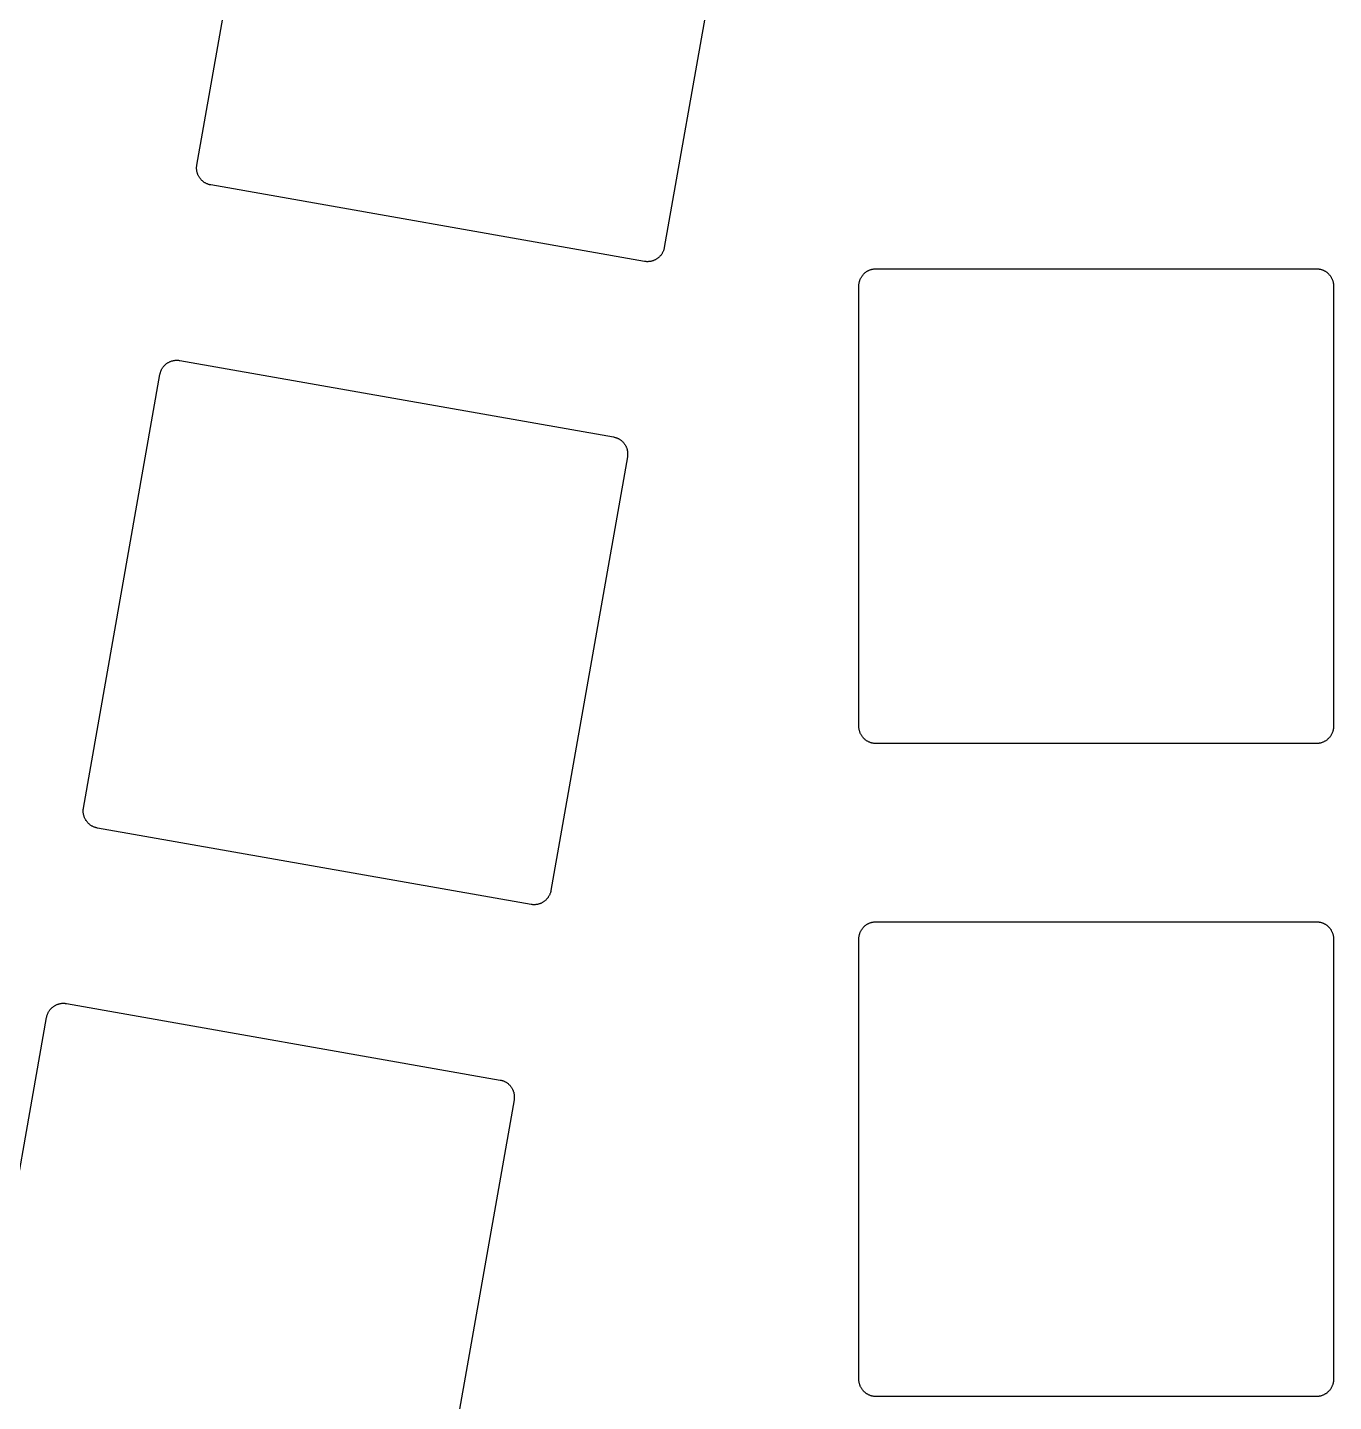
# Model space of a CAD drawing. Extents: x -763 to 762, y 34 to 355.
# Drawn here: x 273.08 to 311.19, y 229.09 to 269.18 of the extents above; entities that cross this region are included whole.
import ezdxf

# ---------------------------------------------------------------- set-up
doc = ezdxf.new("R2010")
doc.units = 0
doc.layers.add('2D_ACR_PLOT$CUT2', color=3, linetype='CONTINUOUS')

msp = doc.modelspace()

# ---------------------------------------------------------------- linework, layer by layer
at = {"layer": '2D_ACR_PLOT$CUT2'}
for p, q in [((278.019, 265.161), (280.25, 277.816)), ((293.89, 275.411), (291.659, 262.756)), ((278.012, 265.093), (278.013, 265.11)), ((278.012, 265.076), (278.012, 265.093)), ((278.012, 265.059), (278.012, 265.076)), ((278.013, 265.042), (278.012, 265.059)), ((278.013, 265.11), (278.014, 265.127)), ((278.014, 265.025), (278.013, 265.042)), ((278.014, 265.127), (278.016, 265.144)), ((278.016, 265.008), (278.014, 265.025)), ((278.016, 265.144), (278.019, 265.161)), ((278.018, 264.991), (278.016, 265.008)), ((278.022, 264.974), (278.018, 264.991)), ((278.025, 264.958), (278.022, 264.974)), ((278.03, 264.941), (278.025, 264.958)), ((278.034, 264.925), (278.03, 264.941)), ((278.04, 264.909), (278.034, 264.925)), ((278.046, 264.893), (278.04, 264.909)), ((278.052, 264.877), (278.046, 264.893)), ((278.059, 264.861), (278.052, 264.877)), ((278.067, 264.846), (278.059, 264.861)), ((278.075, 264.831), (278.067, 264.846)), ((278.083, 264.816), (278.075, 264.831)), ((278.092, 264.802), (278.083, 264.816)), ((278.102, 264.788), (278.092, 264.802)), ((278.112, 264.774), (278.102, 264.788)), ((278.122, 264.76), (278.112, 264.774)), ((278.133, 264.747), (278.122, 264.76)), ((278.145, 264.734), (278.133, 264.747)), ((278.157, 264.722), (278.145, 264.734)), ((278.169, 264.71), (278.157, 264.722)), ((278.181, 264.699), (278.169, 264.71)), ((278.194, 264.688), (278.181, 264.699)), ((278.208, 264.677), (278.194, 264.688)), ((278.222, 264.667), (278.208, 264.677)), ((278.236, 264.657), (278.222, 264.667)), ((278.25, 264.648), (278.236, 264.657)), ((278.265, 264.639), (278.25, 264.648)), ((278.28, 264.631), (278.265, 264.639)), ((278.295, 264.624), (278.28, 264.631)), ((278.311, 264.616), (278.295, 264.624)), ((278.326, 264.61), (278.311, 264.616)), ((278.342, 264.604), (278.326, 264.61)), ((278.358, 264.598), (278.342, 264.604)), ((278.375, 264.593), (278.358, 264.598)), ((278.391, 264.589), (278.375, 264.593)), ((278.408, 264.585), (278.391, 264.589)), ((278.425, 264.582), (278.408, 264.585)), ((291.079, 262.351), (278.425, 264.582)), ((291.592, 262.582), (291.583, 262.567)), ((291.601, 262.596), (291.592, 262.582)), ((291.609, 262.611), (291.601, 262.596)), ((291.617, 262.627), (291.609, 262.611)), ((291.624, 262.642), (291.617, 262.627)), ((291.631, 262.658), (291.624, 262.642)), ((291.637, 262.674), (291.631, 262.658)), ((291.642, 262.69), (291.637, 262.674)), ((291.647, 262.706), (291.642, 262.69)), ((291.652, 262.723), (291.647, 262.706)), ((291.655, 262.739), (291.652, 262.723)), ((291.659, 262.756), (291.655, 262.739)), ((291.096, 262.348), (291.079, 262.351)), ((291.113, 262.346), (291.096, 262.348)), ((291.13, 262.344), (291.113, 262.346)), ((291.147, 262.343), (291.13, 262.344)), ((291.164, 262.343), (291.147, 262.343)), ((291.181, 262.343), (291.164, 262.343)), ((291.199, 262.344), (291.181, 262.343)), ((291.216, 262.345), (291.199, 262.344)), ((291.232, 262.347), (291.216, 262.345)), ((291.249, 262.35), (291.232, 262.347)), ((291.266, 262.353), (291.249, 262.35)), ((291.283, 262.357), (291.266, 262.353)), ((291.299, 262.361), (291.283, 262.357)), ((291.316, 262.366), (291.299, 262.361)), ((291.332, 262.371), (291.316, 262.366)), ((291.348, 262.377), (291.332, 262.371)), ((291.364, 262.384), (291.348, 262.377)), ((291.379, 262.391), (291.364, 262.384)), ((291.395, 262.398), (291.379, 262.391)), ((291.41, 262.406), (291.395, 262.398)), ((291.424, 262.415), (291.41, 262.406)), ((291.439, 262.424), (291.424, 262.415)), ((291.453, 262.433), (291.439, 262.424)), ((291.467, 262.443), (291.453, 262.433)), ((291.48, 262.454), (291.467, 262.443)), ((291.493, 262.465), (291.48, 262.454)), ((291.506, 262.476), (291.493, 262.465)), ((291.518, 262.488), (291.506, 262.476)), ((291.53, 262.5), (291.518, 262.488)), ((291.542, 262.513), (291.53, 262.5)), ((291.553, 262.526), (291.542, 262.513)), ((291.564, 262.539), (291.553, 262.526)), ((291.574, 262.553), (291.564, 262.539)), ((291.583, 262.567), (291.574, 262.553)), ((297.351, 261.754), (297.356, 261.771)), ((297.356, 261.771), (297.361, 261.787)), ((297.361, 261.787), (297.366, 261.803)), ((297.366, 261.803), (297.372, 261.819)), ((297.372, 261.819), (297.378, 261.835)), ((297.378, 261.835), (297.386, 261.85)), ((297.386, 261.85), (297.393, 261.866)), ((297.393, 261.866), (297.401, 261.881)), ((297.401, 261.881), (297.41, 261.896)), ((297.41, 261.896), (297.419, 261.91)), ((297.419, 261.91), (297.429, 261.924)), ((297.429, 261.924), (297.439, 261.938)), ((297.439, 261.938), (297.449, 261.951)), ((297.449, 261.951), (297.46, 261.964)), ((297.46, 261.964), (297.472, 261.977)), ((297.472, 261.977), (297.484, 261.989)), ((297.484, 261.989), (297.496, 262.001)), ((297.496, 262.001), (297.508, 262.013)), ((297.508, 262.013), (297.522, 262.024)), ((297.522, 262.024), (297.535, 262.034)), ((297.535, 262.034), (297.549, 262.044)), ((297.549, 262.044), (297.563, 262.054)), ((297.563, 262.054), (297.577, 262.063)), ((297.577, 262.063), (297.592, 262.072)), ((297.592, 262.072), (297.607, 262.08)), ((297.607, 262.08), (297.622, 262.087)), ((297.622, 262.087), (297.638, 262.094)), ((297.638, 262.094), (297.654, 262.101)), ((297.654, 262.101), (297.67, 262.107)), ((297.67, 262.107), (297.686, 262.112)), ((297.686, 262.112), (297.702, 262.117)), ((297.702, 262.117), (297.719, 262.122)), ((297.719, 262.122), (297.735, 262.125)), ((297.735, 262.125), (297.752, 262.128)), ((297.752, 262.128), (297.769, 262.131)), ((297.769, 262.131), (297.786, 262.133)), ((297.786, 262.133), (297.803, 262.135)), ((297.803, 262.135), (297.82, 262.135)), ((297.82, 262.135), (297.837, 262.136)), ((297.837, 262.136), (310.687, 262.136)), ((310.687, 262.136), (310.704, 262.135)), ((310.704, 262.135), (310.721, 262.135)), ((310.721, 262.135), (310.738, 262.133)), ((310.738, 262.133), (310.755, 262.131)), ((310.755, 262.131), (310.772, 262.128)), ((310.772, 262.128), (310.789, 262.125)), ((310.789, 262.125), (310.805, 262.122)), ((310.805, 262.122), (310.822, 262.117)), ((310.822, 262.117), (310.838, 262.112)), ((310.838, 262.112), (310.855, 262.107)), ((310.855, 262.107), (310.871, 262.101)), ((310.871, 262.101), (310.886, 262.094)), ((310.886, 262.094), (310.902, 262.087)), ((310.902, 262.087), (310.917, 262.08)), ((310.917, 262.08), (310.932, 262.072)), ((310.932, 262.072), (310.947, 262.063)), ((310.947, 262.063), (310.961, 262.054)), ((310.961, 262.054), (310.975, 262.044)), ((310.975, 262.044), (310.989, 262.034)), ((310.989, 262.034), (311.003, 262.024)), ((311.003, 262.024), (311.016, 262.013)), ((311.016, 262.013), (311.028, 262.001)), ((311.028, 262.001), (311.041, 261.989)), ((311.041, 261.989), (311.052, 261.977)), ((311.052, 261.977), (311.064, 261.964)), ((311.064, 261.964), (311.075, 261.951)), ((311.075, 261.951), (311.085, 261.938)), ((311.085, 261.938), (311.096, 261.924)), ((311.096, 261.924), (311.105, 261.91)), ((311.105, 261.91), (311.114, 261.896)), ((311.114, 261.896), (311.123, 261.881)), ((311.123, 261.881), (311.131, 261.866)), ((311.131, 261.866), (311.139, 261.85)), ((311.139, 261.85), (311.146, 261.835)), ((311.146, 261.835), (311.152, 261.819)), ((311.152, 261.819), (311.158, 261.803)), ((311.158, 261.803), (311.164, 261.787)), ((311.164, 261.787), (311.169, 261.771)), ((311.169, 261.771), (311.173, 261.754)), ((297.337, 261.653), (297.338, 261.67)), ((297.337, 261.636), (297.337, 261.653)), ((297.337, 248.786), (297.337, 261.636)), ((297.338, 261.67), (297.34, 261.687)), ((297.34, 261.687), (297.342, 261.704)), ((297.342, 261.704), (297.344, 261.721)), ((297.344, 261.721), (297.348, 261.737)), ((297.348, 261.737), (297.351, 261.754)), ((311.173, 261.754), (311.177, 261.737)), ((311.177, 261.737), (311.18, 261.721)), ((311.18, 261.721), (311.182, 261.704)), ((311.182, 261.704), (311.184, 261.687)), ((311.184, 261.687), (311.186, 261.67)), ((311.186, 261.67), (311.187, 261.653)), ((311.187, 261.653), (311.187, 261.636)), ((311.187, 261.636), (311.187, 248.786)), ((277.121, 259.358), (277.134, 259.368)), ((277.134, 259.368), (277.148, 259.378)), ((277.148, 259.378), (277.162, 259.388)), ((277.162, 259.388), (277.177, 259.397)), ((277.177, 259.397), (277.191, 259.405)), ((277.191, 259.405), (277.207, 259.413)), ((277.207, 259.413), (277.222, 259.421)), ((277.222, 259.421), (277.237, 259.428)), ((277.237, 259.428), (277.253, 259.434)), ((277.253, 259.434), (277.269, 259.44)), ((277.269, 259.44), (277.285, 259.446)), ((277.285, 259.446), (277.302, 259.45)), ((277.302, 259.45), (277.318, 259.455)), ((277.318, 259.455), (277.335, 259.458)), ((277.335, 259.458), (277.352, 259.462)), ((277.352, 259.462), (277.369, 259.464)), ((277.369, 259.464), (277.386, 259.466)), ((277.386, 259.466), (277.403, 259.467)), ((277.403, 259.467), (277.42, 259.468)), ((277.42, 259.468), (277.437, 259.469)), ((277.437, 259.469), (277.454, 259.468)), ((277.454, 259.468), (277.471, 259.467)), ((277.471, 259.467), (277.488, 259.466)), ((277.488, 259.466), (277.505, 259.464)), ((277.505, 259.464), (277.522, 259.461)), ((277.522, 259.461), (290.176, 257.23)), ((274.711, 246.401), (276.942, 259.055)), ((276.942, 259.055), (276.946, 259.072)), ((276.946, 259.072), (276.95, 259.089)), ((276.95, 259.089), (276.954, 259.105)), ((276.954, 259.105), (276.959, 259.122)), ((276.959, 259.122), (276.964, 259.138)), ((276.964, 259.138), (276.97, 259.154)), ((276.97, 259.154), (276.977, 259.169)), ((276.977, 259.169), (276.984, 259.185)), ((276.984, 259.185), (276.992, 259.2)), ((276.992, 259.2), (277, 259.215)), ((277, 259.215), (277.009, 259.23)), ((277.009, 259.23), (277.018, 259.244)), ((277.018, 259.244), (277.027, 259.258)), ((277.027, 259.258), (277.038, 259.272)), ((277.038, 259.272), (277.048, 259.286)), ((277.048, 259.286), (277.059, 259.299)), ((277.059, 259.299), (277.071, 259.311)), ((277.071, 259.311), (277.083, 259.323)), ((277.083, 259.323), (277.095, 259.335)), ((277.095, 259.335), (277.108, 259.347)), ((277.108, 259.347), (277.121, 259.358)), ((290.176, 257.23), (290.193, 257.226)), ((290.193, 257.226), (290.21, 257.222)), ((290.21, 257.222), (290.226, 257.218)), ((290.226, 257.218), (290.243, 257.213)), ((290.243, 257.213), (290.259, 257.208)), ((290.259, 257.208), (290.275, 257.202)), ((290.275, 257.202), (290.291, 257.195)), ((290.291, 257.195), (290.306, 257.188)), ((290.306, 257.188), (290.321, 257.18)), ((290.321, 257.18), (290.336, 257.172)), ((290.336, 257.172), (290.351, 257.163)), ((290.351, 257.163), (290.365, 257.154)), ((290.365, 257.154), (290.38, 257.145)), ((290.38, 257.145), (290.393, 257.134)), ((290.393, 257.134), (290.407, 257.124)), ((290.407, 257.124), (290.42, 257.113)), ((290.42, 257.113), (290.432, 257.101)), ((290.432, 257.101), (290.445, 257.089)), ((290.445, 257.089), (290.456, 257.077)), ((290.456, 257.077), (290.468, 257.064)), ((290.468, 257.064), (290.479, 257.051)), ((290.479, 257.051), (290.489, 257.038)), ((290.489, 257.038), (290.499, 257.024)), ((290.499, 257.024), (290.509, 257.01)), ((290.509, 257.01), (290.518, 256.995)), ((290.518, 256.995), (290.526, 256.981)), ((290.526, 256.981), (290.534, 256.965)), ((290.534, 256.965), (290.542, 256.95)), ((290.582, 256.65), (288.351, 243.996)), ((290.542, 256.95), (290.549, 256.935)), ((290.549, 256.935), (290.555, 256.919)), ((290.555, 256.919), (290.561, 256.903)), ((290.561, 256.903), (290.567, 256.887)), ((290.567, 256.887), (290.572, 256.87)), ((290.572, 256.87), (290.576, 256.854)), ((290.576, 256.854), (290.58, 256.837)), ((290.58, 256.837), (290.583, 256.82)), ((290.585, 256.667), (290.582, 256.65)), ((290.583, 256.82), (290.585, 256.803)), ((290.585, 256.803), (290.587, 256.786)), ((290.587, 256.684), (290.585, 256.667)), ((290.587, 256.786), (290.589, 256.769)), ((290.588, 256.701), (290.587, 256.684)), ((290.589, 256.718), (290.588, 256.701)), ((290.589, 256.769), (290.589, 256.752)), ((290.589, 256.752), (290.59, 256.735)), ((290.59, 256.735), (290.589, 256.718)), ((297.337, 248.769), (297.337, 248.786)), ((297.338, 248.752), (297.337, 248.769)), ((297.34, 248.735), (297.338, 248.752)), ((297.342, 248.718), (297.34, 248.735)), ((297.344, 248.701), (297.342, 248.718)), ((297.348, 248.684), (297.344, 248.701)), ((297.351, 248.667), (297.348, 248.684)), ((297.356, 248.651), (297.351, 248.667)), ((297.361, 248.634), (297.356, 248.651)), ((297.366, 248.618), (297.361, 248.634)), ((297.372, 248.602), (297.366, 248.618)), ((297.378, 248.587), (297.372, 248.602)), ((297.386, 248.571), (297.378, 248.587)), ((297.393, 248.556), (297.386, 248.571)), ((297.401, 248.541), (297.393, 248.556)), ((297.41, 248.526), (297.401, 248.541)), ((311.123, 248.541), (311.114, 248.526)), ((311.131, 248.556), (311.123, 248.541)), ((311.139, 248.571), (311.131, 248.556)), ((311.146, 248.587), (311.139, 248.571)), ((311.152, 248.602), (311.146, 248.587)), ((311.158, 248.618), (311.152, 248.602)), ((311.164, 248.634), (311.158, 248.618)), ((311.169, 248.651), (311.164, 248.634)), ((311.173, 248.667), (311.169, 248.651)), ((311.177, 248.684), (311.173, 248.667)), ((311.18, 248.701), (311.177, 248.684)), ((311.182, 248.718), (311.18, 248.701)), ((311.184, 248.735), (311.182, 248.718)), ((311.186, 248.752), (311.184, 248.735)), ((311.187, 248.769), (311.186, 248.752)), ((311.187, 248.786), (311.187, 248.769)), ((297.419, 248.512), (297.41, 248.526)), ((297.429, 248.497), (297.419, 248.512)), ((297.439, 248.484), (297.429, 248.497)), ((297.449, 248.47), (297.439, 248.484)), ((297.46, 248.457), (297.449, 248.47)), ((297.472, 248.444), (297.46, 248.457)), ((297.484, 248.432), (297.472, 248.444)), ((297.496, 248.42), (297.484, 248.432)), ((297.508, 248.409), (297.496, 248.42)), ((297.522, 248.398), (297.508, 248.409)), ((297.535, 248.387), (297.522, 248.398)), ((297.549, 248.377), (297.535, 248.387)), ((297.563, 248.368), (297.549, 248.377)), ((297.577, 248.359), (297.563, 248.368)), ((297.592, 248.35), (297.577, 248.359)), ((297.607, 248.342), (297.592, 248.35)), ((297.622, 248.334), (297.607, 248.342)), ((297.638, 248.327), (297.622, 248.334)), ((297.654, 248.321), (297.638, 248.327)), ((297.67, 248.315), (297.654, 248.321)), ((297.686, 248.309), (297.67, 248.315)), ((297.702, 248.304), (297.686, 248.309)), ((297.719, 248.3), (297.702, 248.304)), ((297.735, 248.296), (297.719, 248.3)), ((297.752, 248.293), (297.735, 248.296)), ((297.769, 248.29), (297.752, 248.293)), ((297.786, 248.288), (297.769, 248.29)), ((297.803, 248.287), (297.786, 248.288)), ((297.82, 248.286), (297.803, 248.287)), ((297.837, 248.286), (297.82, 248.286)), ((310.687, 248.286), (297.837, 248.286)), ((310.704, 248.286), (310.687, 248.286)), ((310.721, 248.287), (310.704, 248.286)), ((310.738, 248.288), (310.721, 248.287)), ((310.755, 248.29), (310.738, 248.288)), ((310.772, 248.293), (310.755, 248.29)), ((310.789, 248.296), (310.772, 248.293)), ((310.805, 248.3), (310.789, 248.296)), ((310.822, 248.304), (310.805, 248.3)), ((310.838, 248.309), (310.822, 248.304)), ((310.855, 248.315), (310.838, 248.309)), ((310.871, 248.321), (310.855, 248.315)), ((310.886, 248.327), (310.871, 248.321)), ((310.902, 248.334), (310.886, 248.327)), ((310.917, 248.342), (310.902, 248.334)), ((310.932, 248.35), (310.917, 248.342)), ((310.947, 248.359), (310.932, 248.35)), ((310.961, 248.368), (310.947, 248.359)), ((310.975, 248.377), (310.961, 248.368)), ((310.989, 248.387), (310.975, 248.377)), ((311.003, 248.398), (310.989, 248.387)), ((311.016, 248.409), (311.003, 248.398)), ((311.028, 248.42), (311.016, 248.409)), ((311.041, 248.432), (311.028, 248.42)), ((311.052, 248.444), (311.041, 248.432)), ((311.064, 248.457), (311.052, 248.444)), ((311.075, 248.47), (311.064, 248.457)), ((311.085, 248.484), (311.075, 248.47)), ((311.096, 248.497), (311.085, 248.484)), ((311.105, 248.512), (311.096, 248.497)), ((311.114, 248.526), (311.105, 248.512)), ((274.704, 246.333), (274.705, 246.35)), ((274.704, 246.316), (274.704, 246.333)), ((274.704, 246.299), (274.704, 246.316)), ((274.705, 246.282), (274.704, 246.299)), ((274.705, 246.35), (274.706, 246.367)), ((274.706, 246.265), (274.705, 246.282)), ((274.706, 246.367), (274.708, 246.384)), ((274.708, 246.248), (274.706, 246.265)), ((274.708, 246.384), (274.711, 246.401)), ((274.71, 246.231), (274.708, 246.248)), ((274.714, 246.214), (274.71, 246.231)), ((274.717, 246.197), (274.714, 246.214)), ((274.722, 246.181), (274.717, 246.197)), ((274.726, 246.164), (274.722, 246.181)), ((274.732, 246.148), (274.726, 246.164)), ((274.738, 246.132), (274.732, 246.148)), ((274.744, 246.116), (274.738, 246.132)), ((274.751, 246.101), (274.744, 246.116)), ((274.759, 246.085), (274.751, 246.101)), ((274.767, 246.07), (274.759, 246.085)), ((274.775, 246.056), (274.767, 246.07)), ((274.784, 246.041), (274.775, 246.056)), ((274.794, 246.027), (274.784, 246.041)), ((274.804, 246.013), (274.794, 246.027)), ((274.814, 246), (274.804, 246.013)), ((274.825, 245.987), (274.814, 246)), ((274.837, 245.974), (274.825, 245.987)), ((274.849, 245.962), (274.837, 245.974)), ((274.861, 245.95), (274.849, 245.962)), ((274.873, 245.938), (274.861, 245.95)), ((274.886, 245.927), (274.873, 245.938)), ((274.9, 245.916), (274.886, 245.927)), ((274.914, 245.906), (274.9, 245.916)), ((274.928, 245.897), (274.914, 245.906)), ((274.942, 245.888), (274.928, 245.897)), ((274.957, 245.879), (274.942, 245.888)), ((274.972, 245.871), (274.957, 245.879)), ((274.987, 245.863), (274.972, 245.871)), ((275.003, 245.856), (274.987, 245.863)), ((275.018, 245.849), (275.003, 245.856)), ((275.034, 245.843), (275.018, 245.849)), ((275.05, 245.838), (275.034, 245.843)), ((275.067, 245.833), (275.05, 245.838)), ((275.083, 245.828), (275.067, 245.833)), ((275.1, 245.825), (275.083, 245.828)), ((275.117, 245.821), (275.1, 245.825)), ((287.771, 243.59), (275.117, 245.821)), ((288.21, 243.727), (288.198, 243.716)), ((288.222, 243.74), (288.21, 243.727)), ((288.234, 243.752), (288.222, 243.74)), ((288.245, 243.765), (288.234, 243.752)), ((288.256, 243.779), (288.245, 243.765)), ((288.266, 243.792), (288.256, 243.779)), ((288.275, 243.807), (288.266, 243.792)), ((288.284, 243.821), (288.275, 243.807)), ((288.293, 243.836), (288.284, 243.821)), ((288.301, 243.851), (288.293, 243.836)), ((288.309, 243.866), (288.301, 243.851)), ((288.316, 243.881), (288.309, 243.866)), ((288.323, 243.897), (288.316, 243.881)), ((288.329, 243.913), (288.323, 243.897)), ((288.334, 243.929), (288.329, 243.913)), ((288.339, 243.946), (288.334, 243.929)), ((288.344, 243.962), (288.339, 243.946)), ((288.347, 243.979), (288.344, 243.962)), ((288.351, 243.996), (288.347, 243.979)), ((287.788, 243.587), (287.771, 243.59)), ((287.805, 243.585), (287.788, 243.587)), ((287.822, 243.584), (287.805, 243.585)), ((287.839, 243.583), (287.822, 243.584)), ((287.856, 243.582), (287.839, 243.583)), ((287.873, 243.583), (287.856, 243.582)), ((287.891, 243.583), (287.873, 243.583)), ((287.908, 243.585), (287.891, 243.583)), ((287.924, 243.587), (287.908, 243.585)), ((287.941, 243.589), (287.924, 243.587)), ((287.958, 243.592), (287.941, 243.589)), ((287.975, 243.596), (287.958, 243.592)), ((287.991, 243.6), (287.975, 243.596)), ((288.008, 243.605), (287.991, 243.6)), ((288.024, 243.611), (288.008, 243.605)), ((288.04, 243.617), (288.024, 243.611)), ((288.056, 243.623), (288.04, 243.617)), ((288.071, 243.63), (288.056, 243.623)), ((288.087, 243.638), (288.071, 243.63)), ((288.102, 243.646), (288.087, 243.638)), ((288.116, 243.654), (288.102, 243.646)), ((288.131, 243.663), (288.116, 243.654)), ((288.145, 243.673), (288.131, 243.663)), ((288.159, 243.683), (288.145, 243.673)), ((288.172, 243.693), (288.159, 243.683)), ((288.185, 243.704), (288.172, 243.693)), ((288.198, 243.716), (288.185, 243.704)), ((297.46, 242.914), (297.472, 242.927)), ((297.472, 242.927), (297.484, 242.939)), ((297.484, 242.939), (297.496, 242.951)), ((297.496, 242.951), (297.508, 242.963)), ((297.508, 242.963), (297.522, 242.974)), ((297.522, 242.974), (297.535, 242.984)), ((297.535, 242.984), (297.549, 242.994)), ((297.549, 242.994), (297.563, 243.004)), ((297.563, 243.004), (297.577, 243.013)), ((297.577, 243.013), (297.592, 243.022)), ((297.592, 243.022), (297.607, 243.03)), ((297.607, 243.03), (297.622, 243.037)), ((297.622, 243.037), (297.638, 243.044)), ((297.638, 243.044), (297.654, 243.051)), ((297.654, 243.051), (297.67, 243.057)), ((297.67, 243.057), (297.686, 243.062)), ((297.686, 243.062), (297.702, 243.067)), ((297.702, 243.067), (297.719, 243.072)), ((297.719, 243.072), (297.735, 243.075)), ((297.735, 243.075), (297.752, 243.078)), ((297.752, 243.078), (297.769, 243.081)), ((297.769, 243.081), (297.786, 243.083)), ((297.786, 243.083), (297.803, 243.085)), ((297.803, 243.085), (297.82, 243.085)), ((297.82, 243.085), (297.837, 243.086)), ((297.837, 243.086), (310.687, 243.086)), ((310.687, 243.086), (310.704, 243.085)), ((310.704, 243.085), (310.721, 243.085)), ((310.721, 243.085), (310.738, 243.083)), ((310.738, 243.083), (310.755, 243.081)), ((310.755, 243.081), (310.772, 243.078)), ((310.772, 243.078), (310.789, 243.075)), ((310.789, 243.075), (310.805, 243.072)), ((310.805, 243.072), (310.822, 243.067)), ((310.822, 243.067), (310.838, 243.062)), ((310.838, 243.062), (310.855, 243.057)), ((310.855, 243.057), (310.871, 243.051)), ((310.871, 243.051), (310.886, 243.044)), ((310.886, 243.044), (310.902, 243.037)), ((310.902, 243.037), (310.917, 243.03)), ((310.917, 243.03), (310.932, 243.022)), ((310.932, 243.022), (310.947, 243.013)), ((310.947, 243.013), (310.961, 243.004)), ((310.961, 243.004), (310.975, 242.994)), ((310.975, 242.994), (310.989, 242.984)), ((310.989, 242.984), (311.003, 242.974)), ((311.003, 242.974), (311.016, 242.963)), ((311.016, 242.963), (311.028, 242.951)), ((311.028, 242.951), (311.041, 242.939)), ((311.041, 242.939), (311.052, 242.927)), ((311.052, 242.927), (311.064, 242.914)), ((297.337, 242.603), (297.338, 242.62)), ((297.337, 242.586), (297.337, 242.603)), ((297.337, 229.736), (297.337, 242.586)), ((297.338, 242.62), (297.34, 242.637)), ((297.34, 242.637), (297.342, 242.654)), ((297.342, 242.654), (297.344, 242.671)), ((297.344, 242.671), (297.348, 242.687)), ((297.348, 242.687), (297.351, 242.704)), ((297.351, 242.704), (297.356, 242.721)), ((297.356, 242.721), (297.361, 242.737)), ((297.361, 242.737), (297.366, 242.753)), ((297.366, 242.753), (297.372, 242.769)), ((297.372, 242.769), (297.378, 242.785)), ((297.378, 242.785), (297.386, 242.8)), ((297.386, 242.8), (297.393, 242.816)), ((297.393, 242.816), (297.401, 242.831)), ((297.401, 242.831), (297.41, 242.846)), ((297.41, 242.846), (297.419, 242.86)), ((297.419, 242.86), (297.429, 242.874)), ((297.429, 242.874), (297.439, 242.888)), ((297.439, 242.888), (297.449, 242.901)), ((297.449, 242.901), (297.46, 242.914)), ((311.064, 242.914), (311.075, 242.901)), ((311.075, 242.901), (311.085, 242.888)), ((311.085, 242.888), (311.096, 242.874)), ((311.096, 242.874), (311.105, 242.86)), ((311.105, 242.86), (311.114, 242.846)), ((311.114, 242.846), (311.123, 242.831)), ((311.123, 242.831), (311.131, 242.816)), ((311.131, 242.816), (311.139, 242.8)), ((311.139, 242.8), (311.146, 242.785)), ((311.146, 242.785), (311.152, 242.769)), ((311.152, 242.769), (311.158, 242.753)), ((311.158, 242.753), (311.164, 242.737)), ((311.164, 242.737), (311.169, 242.721)), ((311.169, 242.721), (311.173, 242.704)), ((311.173, 242.704), (311.177, 242.687)), ((311.177, 242.687), (311.18, 242.671)), ((311.18, 242.671), (311.182, 242.654)), ((311.182, 242.654), (311.184, 242.637)), ((311.184, 242.637), (311.186, 242.62)), ((311.186, 242.62), (311.187, 242.603)), ((311.187, 242.603), (311.187, 242.586)), ((311.187, 242.586), (311.187, 229.736)), ((273.73, 240.512), (273.74, 240.525)), ((273.74, 240.525), (273.751, 240.538)), ((273.751, 240.538), (273.763, 240.551)), ((273.763, 240.551), (273.775, 240.563)), ((273.775, 240.563), (273.787, 240.575)), ((273.787, 240.575), (273.8, 240.586)), ((273.8, 240.586), (273.813, 240.597)), ((273.813, 240.597), (273.826, 240.607)), ((273.826, 240.607), (273.84, 240.618)), ((273.84, 240.618), (273.854, 240.627)), ((273.854, 240.627), (273.869, 240.636)), ((273.869, 240.636), (273.883, 240.645)), ((273.883, 240.645), (273.899, 240.653)), ((273.899, 240.653), (273.914, 240.66)), ((273.914, 240.66), (273.929, 240.667)), ((273.929, 240.667), (273.945, 240.674)), ((273.945, 240.674), (273.961, 240.68)), ((273.961, 240.68), (273.977, 240.685)), ((273.977, 240.685), (273.994, 240.69)), ((273.994, 240.69), (274.01, 240.694)), ((274.01, 240.694), (274.027, 240.698)), ((274.027, 240.698), (274.044, 240.701)), ((274.044, 240.701), (274.061, 240.704)), ((274.061, 240.704), (274.078, 240.706)), ((274.078, 240.706), (274.095, 240.707)), ((274.095, 240.707), (274.112, 240.708)), ((274.112, 240.708), (274.129, 240.708)), ((274.129, 240.708), (274.146, 240.708)), ((274.146, 240.708), (274.163, 240.707)), ((274.163, 240.707), (274.18, 240.705)), ((274.18, 240.705), (274.197, 240.703)), ((274.197, 240.703), (274.214, 240.7)), ((274.214, 240.7), (286.868, 238.469)), ((271.403, 227.64), (273.634, 240.295)), ((273.634, 240.295), (273.638, 240.312)), ((273.638, 240.312), (273.642, 240.328)), ((273.642, 240.328), (273.646, 240.345)), ((273.646, 240.345), (273.651, 240.361)), ((273.651, 240.361), (273.656, 240.377)), ((273.656, 240.377), (273.662, 240.393)), ((273.662, 240.393), (273.669, 240.409)), ((273.669, 240.409), (273.676, 240.424)), ((273.676, 240.424), (273.684, 240.44)), ((273.684, 240.44), (273.692, 240.455)), ((273.692, 240.455), (273.701, 240.469)), ((273.701, 240.469), (273.71, 240.484)), ((273.71, 240.484), (273.719, 240.498)), ((273.719, 240.498), (273.73, 240.512)), ((286.868, 238.469), (286.885, 238.466)), ((286.885, 238.466), (286.902, 238.462)), ((286.902, 238.462), (286.918, 238.458)), ((286.918, 238.458), (286.935, 238.453)), ((286.935, 238.453), (286.951, 238.447)), ((286.951, 238.447), (286.967, 238.441)), ((286.967, 238.441), (286.983, 238.434)), ((286.983, 238.434), (286.998, 238.427)), ((286.998, 238.427), (287.013, 238.42)), ((287.013, 238.42), (287.028, 238.411)), ((287.028, 238.411), (287.043, 238.403)), ((287.043, 238.403), (287.057, 238.394)), ((287.057, 238.394), (287.072, 238.384)), ((287.072, 238.384), (287.085, 238.374)), ((287.085, 238.374), (287.099, 238.363)), ((287.099, 238.363), (287.112, 238.352)), ((287.112, 238.352), (287.124, 238.341)), ((287.124, 238.341), (287.137, 238.329)), ((287.137, 238.329), (287.148, 238.316)), ((287.148, 238.316), (287.16, 238.304)), ((287.16, 238.304), (287.171, 238.291)), ((287.171, 238.291), (287.181, 238.277)), ((287.181, 238.277), (287.191, 238.263)), ((287.191, 238.263), (287.201, 238.249)), ((287.201, 238.249), (287.21, 238.235)), ((287.21, 238.235), (287.218, 238.22)), ((287.218, 238.22), (287.226, 238.205)), ((287.226, 238.205), (287.234, 238.19)), ((287.234, 238.19), (287.241, 238.174)), ((287.241, 238.174), (287.247, 238.158)), ((287.247, 238.158), (287.253, 238.142)), ((287.253, 238.142), (287.259, 238.126)), ((287.259, 238.126), (287.264, 238.11)), ((287.274, 237.89), (285.043, 225.235)), ((287.264, 238.11), (287.268, 238.093)), ((287.268, 238.093), (287.272, 238.076)), ((287.272, 238.076), (287.275, 238.06)), ((287.277, 237.907), (287.274, 237.89)), ((287.275, 238.06), (287.277, 238.043)), ((287.277, 238.043), (287.279, 238.026)), ((287.279, 237.924), (287.277, 237.907)), ((287.279, 238.026), (287.281, 238.009)), ((287.28, 237.941), (287.279, 237.924)), ((287.281, 237.958), (287.28, 237.941)), ((287.281, 238.009), (287.281, 237.992)), ((287.281, 237.992), (287.282, 237.975)), ((287.282, 237.975), (287.281, 237.958)), ((297.337, 229.719), (297.337, 229.736)), ((297.338, 229.702), (297.337, 229.719)), ((297.34, 229.685), (297.338, 229.702)), ((311.186, 229.702), (311.184, 229.685)), ((311.187, 229.719), (311.186, 229.702)), ((311.187, 229.736), (311.187, 229.719)), ((297.342, 229.668), (297.34, 229.685)), ((297.344, 229.651), (297.342, 229.668)), ((297.348, 229.634), (297.344, 229.651)), ((297.351, 229.617), (297.348, 229.634)), ((297.356, 229.601), (297.351, 229.617)), ((297.361, 229.584), (297.356, 229.601)), ((297.366, 229.568), (297.361, 229.584)), ((297.372, 229.552), (297.366, 229.568)), ((297.378, 229.537), (297.372, 229.552)), ((297.386, 229.521), (297.378, 229.537)), ((297.393, 229.506), (297.386, 229.521)), ((297.401, 229.491), (297.393, 229.506)), ((297.41, 229.476), (297.401, 229.491)), ((297.419, 229.462), (297.41, 229.476)), ((297.429, 229.447), (297.419, 229.462)), ((297.439, 229.434), (297.429, 229.447)), ((297.449, 229.42), (297.439, 229.434)), ((297.46, 229.407), (297.449, 229.42)), ((297.472, 229.394), (297.46, 229.407)), ((297.484, 229.382), (297.472, 229.394)), ((297.496, 229.37), (297.484, 229.382)), ((297.508, 229.359), (297.496, 229.37)), ((297.522, 229.348), (297.508, 229.359)), ((297.535, 229.337), (297.522, 229.348)), ((297.549, 229.327), (297.535, 229.337)), ((297.563, 229.318), (297.549, 229.327)), ((297.577, 229.309), (297.563, 229.318)), ((297.592, 229.3), (297.577, 229.309)), ((297.607, 229.292), (297.592, 229.3)), ((310.932, 229.3), (310.917, 229.292)), ((310.947, 229.309), (310.932, 229.3)), ((310.961, 229.318), (310.947, 229.309)), ((310.975, 229.327), (310.961, 229.318)), ((310.989, 229.337), (310.975, 229.327)), ((311.003, 229.348), (310.989, 229.337)), ((311.016, 229.359), (311.003, 229.348)), ((311.028, 229.37), (311.016, 229.359)), ((311.041, 229.382), (311.028, 229.37)), ((311.052, 229.394), (311.041, 229.382)), ((311.064, 229.407), (311.052, 229.394)), ((311.075, 229.42), (311.064, 229.407)), ((311.085, 229.434), (311.075, 229.42)), ((311.096, 229.447), (311.085, 229.434)), ((311.105, 229.462), (311.096, 229.447)), ((311.114, 229.476), (311.105, 229.462)), ((311.123, 229.491), (311.114, 229.476)), ((311.131, 229.506), (311.123, 229.491)), ((311.139, 229.521), (311.131, 229.506)), ((311.146, 229.537), (311.139, 229.521)), ((311.152, 229.552), (311.146, 229.537)), ((311.158, 229.568), (311.152, 229.552)), ((311.164, 229.584), (311.158, 229.568)), ((311.169, 229.601), (311.164, 229.584)), ((311.173, 229.617), (311.169, 229.601)), ((311.177, 229.634), (311.173, 229.617)), ((311.18, 229.651), (311.177, 229.634)), ((311.182, 229.668), (311.18, 229.651)), ((311.184, 229.685), (311.182, 229.668)), ((297.622, 229.284), (297.607, 229.292)), ((297.638, 229.277), (297.622, 229.284)), ((297.654, 229.271), (297.638, 229.277)), ((297.67, 229.265), (297.654, 229.271)), ((297.686, 229.259), (297.67, 229.265)), ((297.702, 229.254), (297.686, 229.259)), ((297.719, 229.25), (297.702, 229.254)), ((297.735, 229.246), (297.719, 229.25)), ((297.752, 229.243), (297.735, 229.246)), ((297.769, 229.24), (297.752, 229.243)), ((297.786, 229.238), (297.769, 229.24)), ((297.803, 229.237), (297.786, 229.238)), ((297.82, 229.236), (297.803, 229.237)), ((297.837, 229.236), (297.82, 229.236)), ((310.687, 229.236), (297.837, 229.236)), ((310.704, 229.236), (310.687, 229.236)), ((310.721, 229.237), (310.704, 229.236)), ((310.738, 229.238), (310.721, 229.237)), ((310.755, 229.24), (310.738, 229.238)), ((310.772, 229.243), (310.755, 229.24)), ((310.789, 229.246), (310.772, 229.243)), ((310.805, 229.25), (310.789, 229.246)), ((310.822, 229.254), (310.805, 229.25)), ((310.838, 229.259), (310.822, 229.254)), ((310.855, 229.265), (310.838, 229.259)), ((310.871, 229.271), (310.855, 229.265)), ((310.886, 229.277), (310.871, 229.271)), ((310.902, 229.284), (310.886, 229.277)), ((310.917, 229.292), (310.902, 229.284))]:
    msp.add_line(p, q, dxfattribs=at)

doc.saveas('drawing.dxf')
